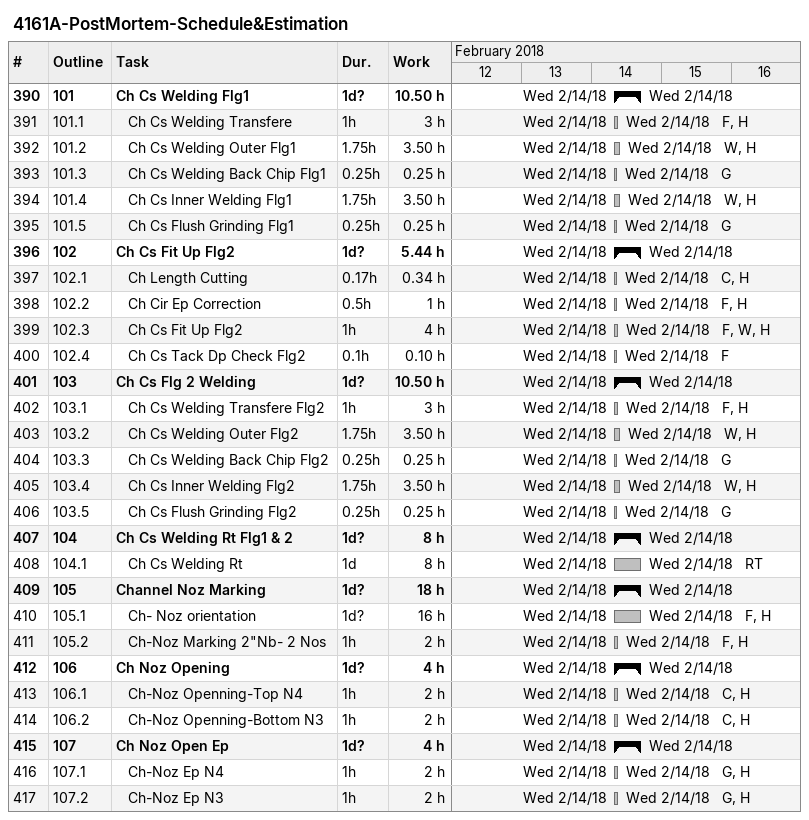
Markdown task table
4161A-PostMortem-Schedule&Estimation

| ID | WBS | Task | Duration | Start | Finish | Resources | Work (h) |
|---|---|---|---|---|---|---|---|
| 390 | 101 | **Ch Cs Welding Flg1** | 1d? | 2018-02-14 | 2018-02-14 |  | 10.50 |
| 391 | 101.1 | Ch Cs Welding Transfere | 1h | 2018-02-14 | 2018-02-14 | F, H | 3 |
| 392 | 101.2 | Ch Cs Welding Outer Flg1 | 1.75h | 2018-02-14 | 2018-02-14 | W, H | 3.50 |
| 393 | 101.3 | Ch Cs Welding Back Chip Flg1 | 0.25h | 2018-02-14 | 2018-02-14 | G | 0.25 |
| 394 | 101.4 | Ch Cs Inner Welding Flg1 | 1.75h | 2018-02-14 | 2018-02-14 | W, H | 3.50 |
| 395 | 101.5 | Ch Cs Flush Grinding Flg1 | 0.25h | 2018-02-14 | 2018-02-14 | G | 0.25 |
| 396 | 102 | **Ch Cs Fit Up Flg2** | 1d? | 2018-02-14 | 2018-02-14 |  | 5.44 |
| 397 | 102.1 | Ch Length Cutting | 0.17h | 2018-02-14 | 2018-02-14 | C, H | 0.34 |
| 398 | 102.2 | Ch Cir Ep Correction | 0.5h | 2018-02-14 | 2018-02-14 | F, H | 1 |
| 399 | 102.3 | Ch Cs Fit Up Flg2 | 1h | 2018-02-14 | 2018-02-14 | F, W, H | 4 |
| 400 | 102.4 | Ch Cs Tack Dp Check Flg2 | 0.1h | 2018-02-14 | 2018-02-14 | F | 0.10 |
| 401 | 103 | **Ch Cs Flg 2 Welding** | 1d? | 2018-02-14 | 2018-02-14 |  | 10.50 |
| 402 | 103.1 | Ch Cs Welding Transfere Flg2 | 1h | 2018-02-14 | 2018-02-14 | F, H | 3 |
| 403 | 103.2 | Ch Cs Welding Outer Flg2 | 1.75h | 2018-02-14 | 2018-02-14 | W, H | 3.50 |
| 404 | 103.3 | Ch Cs Welding Back Chip Flg2 | 0.25h | 2018-02-14 | 2018-02-14 | G | 0.25 |
| 405 | 103.4 | Ch Cs Inner Welding Flg2 | 1.75h | 2018-02-14 | 2018-02-14 | W, H | 3.50 |
| 406 | 103.5 | Ch Cs Flush Grinding Flg2 | 0.25h | 2018-02-14 | 2018-02-14 | G | 0.25 |
| 407 | 104 | **Ch Cs Welding Rt Flg1 & 2** | 1d? | 2018-02-14 | 2018-02-14 |  | 8 |
| 408 | 104.1 | Ch Cs Welding Rt | 1d | 2018-02-14 | 2018-02-14 | RT | 8 |
| 409 | 105 | **Channel Noz Marking** | 1d? | 2018-02-14 | 2018-02-14 |  | 18 |
| 410 | 105.1 | Ch- Noz orientation | 1d? | 2018-02-14 | 2018-02-14 | F, H | 16 |
| 411 | 105.2 | Ch-Noz Marking 2"Nb- 2 Nos | 1h | 2018-02-14 | 2018-02-14 | F, H | 2 |
| 412 | 106 | **Ch Noz Opening** | 1d? | 2018-02-14 | 2018-02-14 |  | 4 |
| 413 | 106.1 | Ch-Noz Openning-Top N4 | 1h | 2018-02-14 | 2018-02-14 | C, H | 2 |
| 414 | 106.2 | Ch-Noz Openning-Bottom N3 | 1h | 2018-02-14 | 2018-02-14 | C, H | 2 |
| 415 | 107 | **Ch Noz Open Ep** | 1d? | 2018-02-14 | 2018-02-14 |  | 4 |
| 416 | 107.1 | Ch-Noz Ep N4 | 1h | 2018-02-14 | 2018-02-14 | G, H | 2 |
| 417 | 107.2 | Ch-Noz Ep N3 | 1h | 2018-02-14 | 2018-02-14 | G, H | 2 |
